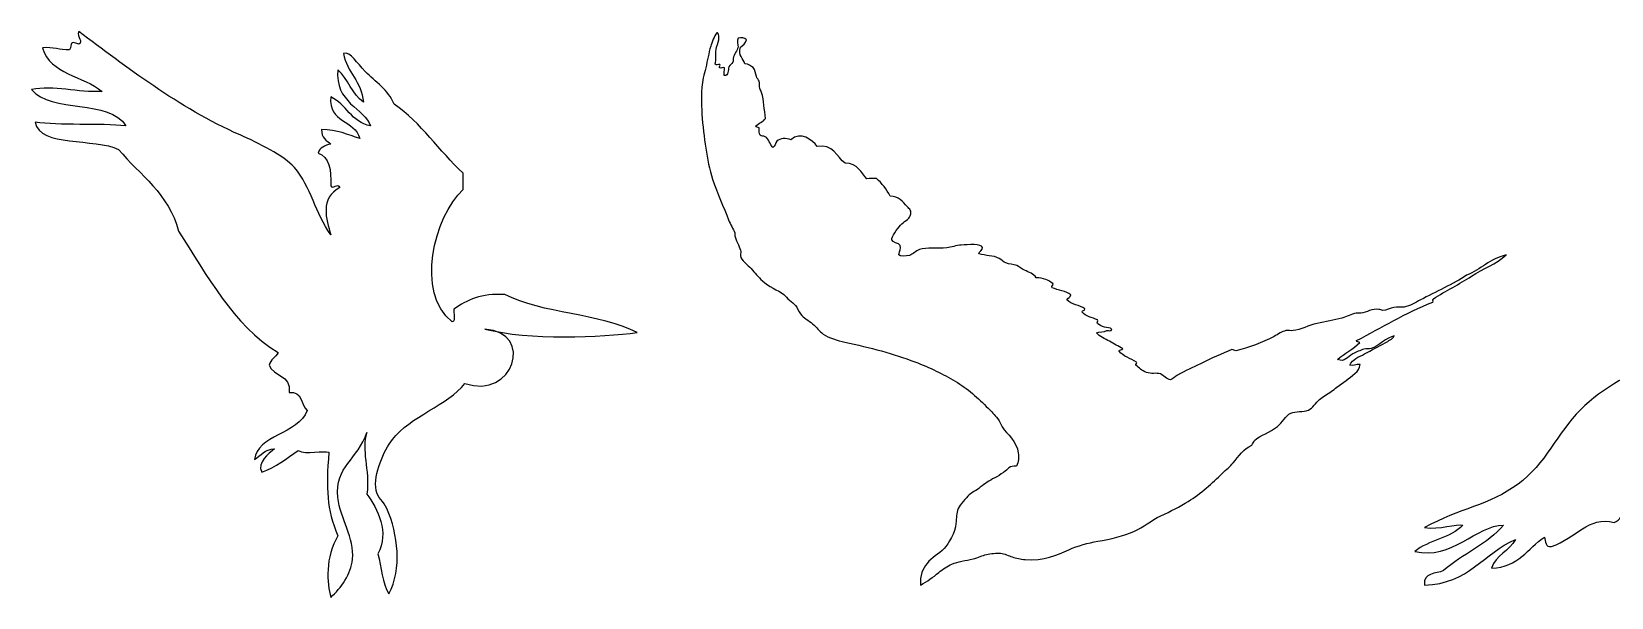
# Model space of a CAD drawing. Header units: centimetres. Extents: x -64 to 65, y -66 to 66.
# Drawn here: x 31.21 to 46.35, y 60.52 to 65.94 of the extents above; entities that cross this region are included whole.
import ezdxf

# ---------------------------------------------------------------- set-up
doc = ezdxf.new("R2010")
doc.units = ezdxf.units.CM
doc.header["$MEASUREMENT"] = 0
doc.layers.add('Layer 1', color=7, linetype='Continuous')

msp = doc.modelspace()

# ---------------------------------------------------------------- linework, layer by layer
at = {"layer": 'Layer 1'}
for points, knots in [([(34.07598, 63.99607), (34.0346, 64.14291), (33.96803, 64.34492), (34.16284, 64.4479), (34.16284, 64.4479), (34.14159, 64.50087), (34.09654, 64.42247), (34.07598, 64.46528), (34.07598, 64.46528), (34.08204, 64.61615), (34.06481, 64.74378), (33.95432, 64.7781), (33.95432, 64.7781), (33.96922, 64.83274), (34.02129, 64.85017), (34.07598, 64.86499), (34.07598, 64.86499), (34.03722, 64.90156), (33.98322, 64.92283), (33.98906, 65.004), (33.98906, 65.004), (34.13649, 65.0008), (34.24274, 64.95643), (34.35405, 64.91711), (34.35405, 64.91711), (34.31013, 65.09914), (34.05102, 65.06596), (34.07597, 65.31682), (34.07597, 65.31682), (34.22599, 65.24671), (34.27388, 65.07446), (34.45827, 65.03874), (34.45827, 65.03874), (34.40361, 65.19847), (34.10775, 65.26742), (34.14548, 65.57746), (34.14548, 65.57746), (34.24078, 65.48737), (34.28179, 65.34307), (34.38876, 65.26464), (34.38876, 65.26464), (34.37244, 65.46845), (34.23181, 65.54796), (34.1976, 65.73385), (34.1976, 65.73385), (34.26782, 65.75279), (34.32891, 65.6373), (34.40612, 65.56007), (34.40612, 65.56007), (34.50582, 65.4604), (34.62673, 65.38679), (34.6842, 65.24725), (34.6842, 65.24725), (34.94574, 65.06858), (35.11507, 64.79762), (35.34457, 64.58688), (35.34457, 64.58688), (35.34457, 64.53476), (35.34457, 64.48261), (35.34457, 64.43048), (35.34457, 64.43048), (35.0653, 64.16703), (34.8865, 63.43737), (35.2403, 63.16186), (35.2403, 63.16186), (35.27917, 63.16935), (35.24739, 63.24748), (35.25771, 63.28352), (35.25771, 63.28352), (35.37828, 63.37152), (35.52359, 63.43465), (35.74431, 63.42253), (35.74431, 63.42253), (36.10393, 63.23764), (36.65561, 63.24484), (37.01291, 63.05759), (37.01291, 63.05759), (36.68083, 63.01388), (35.96987, 62.98213), (35.5531, 63.09233), (35.5531, 63.09233), (36.03536, 63.05889), (35.82837, 62.41129), (35.36194, 62.57097), (35.36194, 62.57097), (35.20015, 62.36203), (34.83722, 62.25556), (34.66685, 62.03225), (34.66685, 62.03225), (34.58586, 61.92615), (34.48527, 61.70554), (34.51043, 61.54565), (34.51043, 61.54565), (34.52078, 61.47998), (34.58629, 61.43778), (34.6147, 61.37187), (34.6147, 61.37187), (34.72064, 61.12602), (34.76276, 60.79286), (34.63206, 60.5551), (34.63206, 60.5551), (34.56922, 60.65445), (34.56531, 60.8127), (34.52779, 60.93742), (34.52779, 60.93742), (34.6423, 61.14528), (34.52334, 61.36808), (34.42357, 61.5109), (34.42357, 61.5109), (34.45246, 61.74998), (34.36322, 61.92955), (34.42357, 62.10177), (34.42357, 62.10177), (34.33702, 61.83756), (34.1134, 61.783), (34.14549, 61.47616), (34.14549, 61.47616), (34.16647, 61.27534), (34.30445, 61.09119), (34.2845, 60.88529), (34.2845, 60.88529), (34.27116, 60.74728), (34.17464, 60.6074), (34.07598, 60.52035), (34.07598, 60.52035), (34.03965, 60.65238), (34.02079, 60.90691), (34.14549, 61.11122), (34.14549, 61.11122), (34.03624, 61.36779), (34.03016, 61.55908), (34.05863, 61.91063), (34.05863, 61.91063), (34.01413, 61.93092), (33.83429, 61.88581), (33.7632, 61.92801), (33.7632, 61.92801), (33.6552, 61.85062), (33.55003, 61.77045), (33.41562, 61.71947), (33.41562, 61.71947), (33.36672, 61.81517), (33.48058, 61.89746), (33.53728, 61.9454), (33.53728, 61.9454), (33.44431, 61.9399), (33.40554, 61.88015), (33.34612, 61.84113), (33.34612, 61.84113), (33.36782, 62.07433), (33.7635, 62.0841), (33.85007, 62.31034), (33.85007, 62.31034), (33.78903, 62.36511), (33.80882, 62.50079), (33.67629, 62.48414), (33.67629, 62.48414), (33.69873, 62.65715), (33.52669, 62.63575), (33.48513, 62.74481), (33.48513, 62.74481), (33.49889, 62.80058), (33.54823, 62.82075), (33.57205, 62.86647), (33.57205, 62.86647), (33.13387, 63.13502), (32.89644, 63.60434), (32.61624, 64.0308), (32.61624, 64.0308), (32.52504, 64.39148), (32.24696, 64.56521), (32.04273, 64.81283), (32.04273, 64.81283), (31.81307, 64.92549), (31.28716, 64.83278), (31.24334, 65.07352), (31.24334, 65.07352), (31.46509, 65.04111), (31.8708, 65.06489), (32.11223, 65.03875), (32.11223, 65.03875), (31.9571, 65.30069), (31.39547, 65.15612), (31.20857, 65.38631), (31.20857, 65.38631), (31.41873, 65.43415), (31.65087, 65.35366), (31.88635, 65.36893), (31.88635, 65.36893), (31.70482, 65.51763), (31.38864, 65.53168), (31.31284, 65.78602), (31.31284, 65.78602), (31.41899, 65.79946), (31.47545, 65.76327), (31.57351, 65.76864), (31.57351, 65.76864), (31.59732, 65.82211), (31.56803, 65.8596), (31.66043, 65.82076), (31.66043, 65.82076), (31.71194, 65.84603), (31.63754, 65.88855), (31.66043, 65.94242), (31.66043, 65.94242), (32.11276, 65.60815), (32.60875, 65.21714), (33.20705, 64.95185), (33.20705, 64.95185), (33.38414, 64.87335), (33.62631, 64.75646), (33.72841, 64.63906), (33.72841, 64.63906), (33.88818, 64.45536), (33.92911, 64.19998), (34.07598, 63.99607)], [0, 0, 0, 0, 0.01818182, 0.01818182, 0.01818182, 0.01818182, 0.03636364, 0.03636364, 0.03636364, 0.03636364, 0.05454545, 0.05454545, 0.05454545, 0.05454545, 0.07272727, 0.07272727, 0.07272727, 0.07272727, 0.09090909, 0.09090909, 0.09090909, 0.09090909, 0.10909091, 0.10909091, 0.10909091, 0.10909091, 0.12727273, 0.12727273, 0.12727273, 0.12727273, 0.14545455, 0.14545455, 0.14545455, 0.14545455, 0.16363636, 0.16363636, 0.16363636, 0.16363636, 0.18181818, 0.18181818, 0.18181818, 0.18181818, 0.2, 0.2, 0.2, 0.2, 0.21818182, 0.21818182, 0.21818182, 0.21818182, 0.23636364, 0.23636364, 0.23636364, 0.23636364, 0.25454545, 0.25454545, 0.25454545, 0.25454545, 0.27272727, 0.27272727, 0.27272727, 0.27272727, 0.29090909, 0.29090909, 0.29090909, 0.29090909, 0.30909091, 0.30909091, 0.30909091, 0.30909091, 0.32727273, 0.32727273, 0.32727273, 0.32727273, 0.34545455, 0.34545455, 0.34545455, 0.34545455, 0.36363636, 0.36363636, 0.36363636, 0.36363636, 0.38181818, 0.38181818, 0.38181818, 0.38181818, 0.4, 0.4, 0.4, 0.4, 0.41818182, 0.41818182, 0.41818182, 0.41818182, 0.43636364, 0.43636364, 0.43636364, 0.43636364, 0.45454545, 0.45454545, 0.45454545, 0.45454545, 0.47272727, 0.47272727, 0.47272727, 0.47272727, 0.49090909, 0.49090909, 0.49090909, 0.49090909, 0.50909091, 0.50909091, 0.50909091, 0.50909091, 0.52727273, 0.52727273, 0.52727273, 0.52727273, 0.54545455, 0.54545455, 0.54545455, 0.54545455, 0.56363636, 0.56363636, 0.56363636, 0.56363636, 0.58181818, 0.58181818, 0.58181818, 0.58181818, 0.6, 0.6, 0.6, 0.6, 0.61818182, 0.61818182, 0.61818182, 0.61818182, 0.63636364, 0.63636364, 0.63636364, 0.63636364, 0.65454545, 0.65454545, 0.65454545, 0.65454545, 0.67272727, 0.67272727, 0.67272727, 0.67272727, 0.69090909, 0.69090909, 0.69090909, 0.69090909, 0.70909091, 0.70909091, 0.70909091, 0.70909091, 0.72727273, 0.72727273, 0.72727273, 0.72727273, 0.74545455, 0.74545455, 0.74545455, 0.74545455, 0.76363636, 0.76363636, 0.76363636, 0.76363636, 0.78181818, 0.78181818, 0.78181818, 0.78181818, 0.8, 0.8, 0.8, 0.8, 0.81818182, 0.81818182, 0.81818182, 0.81818182, 0.83636364, 0.83636364, 0.83636364, 0.83636364, 0.85454545, 0.85454545, 0.85454545, 0.85454545, 0.87272727, 0.87272727, 0.87272727, 0.87272727, 0.89090909, 0.89090909, 0.89090909, 0.89090909, 0.90909091, 0.90909091, 0.90909091, 0.90909091, 0.92727273, 0.92727273, 0.92727273, 0.92727273, 0.94545455, 0.94545455, 0.94545455, 0.94545455, 0.96363636, 0.96363636, 0.96363636, 0.96363636, 1, 1, 1, 1]), ([(37.77721, 65.93025), (37.77964, 65.93025), (37.78208, 65.93025), (37.78449, 65.93025), (37.78449, 65.93025), (37.80235, 65.91758), (37.79806, 65.88403), (37.79542, 65.86466), (37.79542, 65.86466), (37.79113, 65.83325), (37.77449, 65.80224), (37.76991, 65.76989), (37.76991, 65.76989), (37.76348, 65.72443), (37.77409, 65.67438), (37.76261, 65.63143), (37.76261, 65.63143), (37.7697, 65.61458), (37.78928, 65.6322), (37.80637, 65.62778), (37.80637, 65.62778), (37.81537, 65.61773), (37.80063, 65.60923), (37.80275, 65.595), (37.80275, 65.595), (37.81857, 65.58122), (37.83529, 65.60775), (37.85008, 65.595), (37.85008, 65.595), (37.85286, 65.56666), (37.84532, 65.5487), (37.84646, 65.52213), (37.84646, 65.52213), (37.89774, 65.51432), (37.88027, 65.57465), (37.89379, 65.60592), (37.89379, 65.60592), (37.90088, 65.62219), (37.92226, 65.63124), (37.93025, 65.64963), (37.93025, 65.64963), (37.93533, 65.66135), (37.9311, 65.67426), (37.9339, 65.68606), (37.9339, 65.68606), (37.94313, 65.72538), (37.97242, 65.75961), (37.98129, 65.79173), (37.98129, 65.79173), (37.97767, 65.81673), (37.96629, 65.85798), (37.98129, 65.8792), (37.98129, 65.8792), (38.00883, 65.88902), (38.04738, 65.88026), (38.06149, 65.86462), (38.06149, 65.86462), (38.054, 65.82837), (38.02593, 65.81268), (38.00315, 65.79173), (38.00315, 65.79173), (37.9804, 65.7145), (38.02884, 65.68301), (38.04689, 65.63502), (38.04689, 65.63502), (38.08309, 65.63235), (38.10145, 65.61184), (38.12706, 65.59859), (38.12706, 65.59859), (38.14738, 65.57369), (38.14592, 65.54094), (38.15624, 65.51112), (38.15624, 65.51112), (38.16196, 65.49437), (38.17648, 65.48254), (38.18175, 65.46741), (38.18175, 65.46741), (38.189, 65.44635), (38.18331, 65.42383), (38.189, 65.39819), (38.189, 65.39819), (38.19212, 65.38427), (38.20361, 65.37149), (38.2072, 65.35808), (38.2072, 65.35808), (38.22818, 65.28114), (38.23226, 65.19608), (38.24363, 65.11027), (38.24363, 65.11027), (38.22162, 65.0764), (38.17735, 65.06476), (38.14888, 65.03738), (38.14888, 65.03738), (38.1488, 65.02029), (38.17637, 65.03079), (38.18171, 65.01912), (38.18171, 65.01912), (38.1843, 64.99443), (38.17883, 64.96623), (38.19261, 64.9499), (38.19261, 64.9499), (38.20481, 64.93551), (38.22433, 64.94434), (38.24, 64.93535), (38.24, 64.93535), (38.27649, 64.91429), (38.28712, 64.8614), (38.31289, 64.8333), (38.31289, 64.8333), (38.33964, 64.84227), (38.33456, 64.87153), (38.35297, 64.89161), (38.35297, 64.89161), (38.38242, 64.92376), (38.44047, 64.92415), (38.48785, 64.90622), (38.48785, 64.90622), (38.5786, 64.99314), (38.69449, 64.90606), (38.73931, 64.84058), (38.73931, 64.84058), (38.88819, 64.87381), (38.9288, 64.73964), (39.009, 64.68024), (39.009, 64.68024), (39.13193, 64.68413), (39.15545, 64.58856), (39.21672, 64.53083), (39.21672, 64.53083), (39.24403, 64.53509), (39.2758, 64.53488), (39.30779, 64.53445), (39.30779, 64.53445), (39.36274, 64.48976), (39.40285, 64.43028), (39.439, 64.36684), (39.439, 64.36684), (39.52136, 64.35935), (39.55843, 64.31615), (39.60302, 64.26479), (39.60302, 64.26479), (39.62368, 64.24098), (39.65065, 64.2282), (39.63218, 64.17732), (39.63218, 64.17732), (39.61982, 64.14335), (39.56815, 64.12178), (39.53741, 64.0862), (39.53741, 64.0862), (39.50889, 64.05323), (39.44814, 63.97539), (39.45362, 63.94774), (39.45362, 63.94774), (39.45923, 63.9194), (39.52284, 63.91919), (39.53379, 63.89305), (39.53379, 63.89305), (39.54805, 63.85897), (39.52641, 63.84749), (39.52284, 63.80195), (39.52284, 63.80195), (39.53467, 63.78875), (39.58854, 63.78899), (39.62489, 63.79827), (39.62489, 63.79827), (39.65608, 63.80626), (39.68529, 63.84185), (39.71964, 63.85296), (39.71964, 63.85296), (39.78745, 63.87489), (39.89149, 63.86193), (39.98205, 63.87116), (39.98205, 63.87116), (40.02555, 63.87563), (40.07095, 63.89331), (40.12051, 63.89669), (40.12051, 63.89669), (40.18562, 63.90111), (40.31524, 63.91047), (40.32458, 63.87481), (40.32458, 63.87481), (40.33228, 63.84565), (40.28674, 63.8366), (40.2882, 63.81282), (40.2882, 63.81282), (40.35742, 63.79234), (40.42383, 63.80028), (40.48494, 63.76908), (40.48494, 63.76908), (40.50822, 63.75723), (40.5242, 63.73349), (40.54691, 63.72534), (40.54691, 63.72534), (40.58173, 63.7129), (40.61962, 63.71338), (40.65264, 63.69986), (40.65264, 63.69986), (40.67632, 63.69015), (40.70003, 63.66851), (40.72551, 63.65612), (40.72551, 63.65612), (40.77144, 63.63379), (40.81465, 63.62559), (40.83849, 63.58323), (40.83849, 63.58323), (40.91083, 63.58389), (40.95626, 63.55764), (40.99888, 63.52859), (40.99888, 63.52859), (41.01317, 63.51229), (40.97925, 63.50287), (40.99158, 63.48848), (40.99158, 63.48848), (41.04701, 63.46133), (41.12779, 63.45951), (41.17017, 63.41926), (41.17017, 63.41926), (41.17192, 63.38952), (41.13715, 63.39635), (41.13371, 63.37185), (41.13371, 63.37185), (41.17559, 63.32745), (41.25582, 63.32145), (41.305, 63.28438), (41.305, 63.28438), (41.30815, 63.26303), (41.2783, 63.27467), (41.27949, 63.25528), (41.27949, 63.25528), (41.31002, 63.21168), (41.37754, 63.20506), (41.4253, 63.17871), (41.4253, 63.17871), (41.43752, 63.16733), (41.41432, 63.15598), (41.4253, 63.14595), (41.4253, 63.14595), (41.44319, 63.13418), (41.46763, 63.1178), (41.49449, 63.10952), (41.49449, 63.10952), (41.51751, 63.1024), (41.55185, 63.11214), (41.56378, 63.08764), (41.56378, 63.08764), (41.5642, 63.06772), (41.53232, 63.08015), (41.51637, 63.07669), (41.51637, 63.07669), (41.4925, 63.0605), (41.44316, 63.06968), (41.41797, 63.05481), (41.41797, 63.05481), (41.44861, 63.01745), (41.49809, 62.99882), (41.5419, 62.97461), (41.5419, 62.97461), (41.5846, 62.95109), (41.62953, 62.92759), (41.66946, 62.90177), (41.66946, 62.90177), (41.66216, 62.88957), (41.63509, 62.89719), (41.633, 62.87984), (41.633, 62.87984), (41.67282, 62.82862), (41.74542, 62.81004), (41.80064, 62.77417), (41.80064, 62.77417), (41.80879, 62.76496), (41.7927, 62.75792), (41.79336, 62.74501), (41.79336, 62.74501), (41.82633, 62.72387), (41.85122, 62.69204), (41.89541, 62.67579), (41.89541, 62.67579), (41.94142, 62.65888), (41.98934, 62.67545), (42.03024, 62.66121), (42.03024, 62.66121), (42.05982, 62.65086), (42.0899, 62.60596), (42.12499, 62.60655), (42.12499, 62.60655), (42.14195, 62.60681), (42.17055, 62.63621), (42.19423, 62.65026), (42.19423, 62.65026), (42.26453, 62.69209), (42.34348, 62.72601), (42.41291, 62.75961), (42.41291, 62.75961), (42.52081, 62.81187), (42.6163, 62.85761), (42.71541, 62.89447), (42.71541, 62.89447), (42.73303, 62.8963), (42.73565, 62.88309), (42.75184, 62.88352), (42.75184, 62.88352), (42.87783, 62.9162), (43.0055, 62.96004), (43.11993, 63.02203), (43.11993, 63.02203), (43.15702, 63.04214), (43.19507, 63.06987), (43.23291, 63.07667), (43.23291, 63.07667), (43.25458, 63.08056), (43.27977, 63.074), (43.30215, 63.07667), (43.30215, 63.07667), (43.37277, 63.08508), (43.45042, 63.12721), (43.53176, 63.14594), (43.53176, 63.14594), (43.61272, 63.16457), (43.69501, 63.17938), (43.76864, 63.19695), (43.76864, 63.19695), (43.81701, 63.20843), (43.86045, 63.23796), (43.90712, 63.24431), (43.90712, 63.24431), (43.92151, 63.24627), (43.93665, 63.24188), (43.95083, 63.24431), (43.95083, 63.24431), (44.00658, 63.25378), (44.06198, 63.28728), (44.12215, 63.28074), (44.12215, 63.28074), (44.13374, 63.2795), (44.15041, 63.27008), (44.16226, 63.26981), (44.16226, 63.26981), (44.19631, 63.2691), (44.23187, 63.29407), (44.26793, 63.29897), (44.26793, 63.29897), (44.30013, 63.30331), (44.3345, 63.29796), (44.36633, 63.30259), (44.36633, 63.30259), (44.42118, 63.31055), (44.47155, 63.34442), (44.52307, 63.37183), (44.52307, 63.37183), (44.66581, 63.44777), (44.8416, 63.52399), (44.96402, 63.60876), (44.96402, 63.60876), (45.1025, 63.66099), (45.18788, 63.76632), (45.34301, 63.80191), (45.34301, 63.80191), (45.24959, 63.71396), (45.12407, 63.67126), (45.01141, 63.59781), (45.01141, 63.59781), (44.8988, 63.52439), (44.76646, 63.4575), (44.647, 63.38281), (44.647, 63.38281), (44.63364, 63.37527), (44.64912, 63.36146), (44.63967, 63.34998), (44.63967, 63.34998), (44.37916, 63.24489), (44.15143, 63.10696), (43.91082, 62.98189), (43.91082, 62.98189), (43.90794, 62.96321), (43.93331, 62.97284), (43.93998, 62.96369), (43.93998, 62.96369), (43.87844, 62.90008), (43.79345, 62.85997), (43.72863, 62.7997), (43.72863, 62.7997), (43.79689, 62.76954), (43.82108, 62.82637), (43.87442, 62.85434), (43.87442, 62.85434), (43.90337, 62.86955), (43.94721, 62.88961), (43.98007, 62.89808), (43.98007, 62.89808), (44.00298, 62.90398), (44.02767, 62.89922), (44.04929, 62.90536), (44.04929, 62.90536), (44.1221, 62.92613), (44.1973, 63.01688), (44.27159, 63.02561), (44.27159, 63.02561), (44.25241, 62.99508), (44.21552, 62.97939), (44.18415, 62.96002), (44.18415, 62.96002), (44.12359, 62.92266), (44.05514, 62.89184), (43.98735, 62.85435), (43.98735, 62.85435), (43.9289, 62.8221), (43.87136, 62.8072), (43.84522, 62.74502), (43.84522, 62.74502), (43.87356, 62.73793), (43.90732, 62.75542), (43.94359, 62.7523), (43.94359, 62.7523), (43.93608, 62.70989), (43.93065, 62.69589), (43.89258, 62.66483), (43.89258, 62.66483), (43.83749, 62.6199), (43.78429, 62.57683), (43.72129, 62.53362), (43.72129, 62.53362), (43.70338, 62.5214), (43.68488, 62.50748), (43.6666, 62.49356), (43.6666, 62.49356), (43.62951, 62.46533), (43.58656, 62.44593), (43.55362, 62.41704), (43.55362, 62.41704), (43.51933, 62.38693), (43.48964, 62.33274), (43.44797, 62.31499), (43.44797, 62.31499), (43.39881, 62.29403), (43.32528, 62.3066), (43.2803, 62.28583), (43.2803, 62.28583), (43.23006, 62.26263), (43.19799, 62.19431), (43.15277, 62.1583), (43.15277, 62.1583), (43.08038, 62.10054), (42.99119, 62.07607), (42.93044, 62.02342), (42.93044, 62.02342), (42.92396, 62.00683), (42.91181, 61.99593), (42.90493, 61.97968), (42.90493, 61.97968), (42.826, 61.94177), (42.78195, 61.8762), (42.72639, 61.80842), (42.72639, 61.80842), (42.69956, 61.77574), (42.65969, 61.7454), (42.62434, 61.71005), (42.62434, 61.71005), (42.5283, 61.61401), (42.41471, 61.51571), (42.29634, 61.44033), (42.29634, 61.44033), (42.21861, 61.39077), (42.12595, 61.34577), (42.03395, 61.30185), (42.03395, 61.30185), (41.94227, 61.25806), (41.86269, 61.1921), (41.78249, 61.15606), (41.78249, 61.15606), (41.6752, 61.10788), (41.55347, 61.07925), (41.42898, 61.05766), (41.42898, 61.05766), (41.33802, 61.04189), (41.23869, 61.01604), (41.15204, 60.97749), (41.15204, 60.97749), (41.03793, 60.92677), (40.91175, 60.8692), (40.73289, 60.88272), (40.73289, 60.88272), (40.68664, 60.88624), (40.64804, 60.89688), (40.60896, 60.90825), (40.60896, 60.90825), (40.57528, 60.91801), (40.53678, 60.93926), (40.49601, 60.94463), (40.49601, 60.94463), (40.45934, 60.94955), (40.40264, 60.93868), (40.36113, 60.93005), (40.36113, 60.93005), (40.32544, 60.92272), (40.2812, 60.90097), (40.2336, 60.88999), (40.2336, 60.88999), (40.16261, 60.87359), (40.09009, 60.8634), (40.0295, 60.83895), (40.0295, 60.83895), (39.98733, 60.82194), (39.94184, 60.78902), (39.90557, 60.75875), (39.90557, 60.75875), (39.84826, 60.71091), (39.79474, 60.67649), (39.73068, 60.63852), (39.73068, 60.63852), (39.72192, 60.72938), (39.75224, 60.79563), (39.79262, 60.84624), (39.79262, 60.84624), (39.83686, 60.90175), (39.90496, 60.93556), (39.95658, 60.98837), (39.95658, 60.98837), (39.99968, 61.0324), (40.06101, 61.14405), (40.06958, 61.2289), (40.06958, 61.2289), (40.07506, 61.28354), (40.0704, 61.32576), (40.09141, 61.37101), (40.09141, 61.37101), (40.10977, 61.41057), (40.16533, 61.47346), (40.19711, 61.50222), (40.19711, 61.50222), (40.22428, 61.52691), (40.26672, 61.54715), (40.30278, 61.57511), (40.30278, 61.57511), (40.35141, 61.61284), (40.38525, 61.63771), (40.44126, 61.66623), (40.44126, 61.66623), (40.46587, 61.67872), (40.49838, 61.69793), (40.52508, 61.71727), (40.52508, 61.71727), (40.56813, 61.74833), (40.58234, 61.78469), (40.64901, 61.77921), (40.64901, 61.77921), (40.6747, 61.81485), (40.67179, 61.86586), (40.66724, 61.90314), (40.66724, 61.90314), (40.65314, 62.01789), (40.55897, 62.08226), (40.51418, 62.15457), (40.51418, 62.15457), (40.49812, 62.18047), (40.48854, 62.20841), (40.47042, 62.23109), (40.47042, 62.23109), (40.43777, 62.2721), (40.41179, 62.30168), (40.37935, 62.33314), (40.37935, 62.33314), (40.27973, 62.42961), (40.18131, 62.5229), (40.0623, 62.59188), (40.0623, 62.59188), (39.94173, 62.66178), (39.82505, 62.72139), (39.67596, 62.77778), (39.67596, 62.77778), (39.47107, 62.85525), (39.24731, 62.91399), (39.0054, 62.9673), (39.0054, 62.9673), (38.93539, 62.9827), (38.85043, 63.00646), (38.79765, 63.04382), (38.79765, 63.04382), (38.75884, 63.07128), (38.73428, 63.10986), (38.69563, 63.14219), (38.69563, 63.14219), (38.65758, 63.17402), (38.6089, 63.19871), (38.57903, 63.23696), (38.57903, 63.23696), (38.55972, 63.26165), (38.54688, 63.29866), (38.53159, 63.31716), (38.53159, 63.31716), (38.51847, 63.33311), (38.49455, 63.35002), (38.47336, 63.3682), (38.47336, 63.3682), (38.45248, 63.38606), (38.43571, 63.40985), (38.41864, 63.42284), (38.41864, 63.42284), (38.36181, 63.46639), (38.27098, 63.50044), (38.21462, 63.55402), (38.21462, 63.55402), (38.17499, 63.59167), (38.14265, 63.63054), (38.10521, 63.67065), (38.10521, 63.67065), (38.07436, 63.70375), (38.01126, 63.75339), (38.00321, 63.79455), (38.00321, 63.79455), (38.00104, 63.80574), (38.00789, 63.82223), (38.00683, 63.83463), (38.00683, 63.83463), (38.00395, 63.87016), (37.96661, 63.9244), (37.95222, 63.97682), (37.95222, 63.97682), (37.94891, 63.98873), (37.9519, 64.00201), (37.94854, 64.01325), (37.94854, 64.01325), (37.93613, 64.05453), (37.90642, 64.09379), (37.8902, 64.1371), (37.8902, 64.1371), (37.84276, 64.26421), (37.78281, 64.38713), (37.73719, 64.52704), (37.73719, 64.52704), (37.70637, 64.62152), (37.68665, 64.72085), (37.6716, 64.82591), (37.6716, 64.82591), (37.65678, 64.92883), (37.64011, 65.04057), (37.63514, 65.15026), (37.63514, 65.15026), (37.63027, 65.25673), (37.62244, 65.38026), (37.64607, 65.50015), (37.64607, 65.50015), (37.65229, 65.53171), (37.66493, 65.56249), (37.6716, 65.5949), (37.6716, 65.5949), (37.6866, 65.6679), (37.69922, 65.73121), (37.71896, 65.80262), (37.71896, 65.80262), (37.72808, 65.8359), (37.75276, 65.90271), (37.77721, 65.93025)], [0, 0, 0, 0, 0.00609756, 0.00609756, 0.00609756, 0.00609756, 0.01219512, 0.01219512, 0.01219512, 0.01219512, 0.01829268, 0.01829268, 0.01829268, 0.01829268, 0.02439024, 0.02439024, 0.02439024, 0.02439024, 0.0304878, 0.0304878, 0.0304878, 0.0304878, 0.03658537, 0.03658537, 0.03658537, 0.03658537, 0.04268293, 0.04268293, 0.04268293, 0.04268293, 0.04878049, 0.04878049, 0.04878049, 0.04878049, 0.05487805, 0.05487805, 0.05487805, 0.05487805, 0.06097561, 0.06097561, 0.06097561, 0.06097561, 0.06707317, 0.06707317, 0.06707317, 0.06707317, 0.07317073, 0.07317073, 0.07317073, 0.07317073, 0.07926829, 0.07926829, 0.07926829, 0.07926829, 0.08536585, 0.08536585, 0.08536585, 0.08536585, 0.09146341, 0.09146341, 0.09146341, 0.09146341, 0.09756098, 0.09756098, 0.09756098, 0.09756098, 0.10365854, 0.10365854, 0.10365854, 0.10365854, 0.1097561, 0.1097561, 0.1097561, 0.1097561, 0.11585366, 0.11585366, 0.11585366, 0.11585366, 0.12195122, 0.12195122, 0.12195122, 0.12195122, 0.12804878, 0.12804878, 0.12804878, 0.12804878, 0.13414634, 0.13414634, 0.13414634, 0.13414634, 0.1402439, 0.1402439, 0.1402439, 0.1402439, 0.14634146, 0.14634146, 0.14634146, 0.14634146, 0.15243902, 0.15243902, 0.15243902, 0.15243902, 0.15853659, 0.15853659, 0.15853659, 0.15853659, 0.16463415, 0.16463415, 0.16463415, 0.16463415, 0.17073171, 0.17073171, 0.17073171, 0.17073171, 0.17682927, 0.17682927, 0.17682927, 0.17682927, 0.18292683, 0.18292683, 0.18292683, 0.18292683, 0.18902439, 0.18902439, 0.18902439, 0.18902439, 0.19512195, 0.19512195, 0.19512195, 0.19512195, 0.20121951, 0.20121951, 0.20121951, 0.20121951, 0.20731707, 0.20731707, 0.20731707, 0.20731707, 0.21341463, 0.21341463, 0.21341463, 0.21341463, 0.2195122, 0.2195122, 0.2195122, 0.2195122, 0.22560976, 0.22560976, 0.22560976, 0.22560976, 0.23170732, 0.23170732, 0.23170732, 0.23170732, 0.23780488, 0.23780488, 0.23780488, 0.23780488, 0.24390244, 0.24390244, 0.24390244, 0.24390244, 0.25, 0.25, 0.25, 0.25, 0.25609756, 0.25609756, 0.25609756, 0.25609756, 0.26219512, 0.26219512, 0.26219512, 0.26219512, 0.26829268, 0.26829268, 0.26829268, 0.26829268, 0.27439024, 0.27439024, 0.27439024, 0.27439024, 0.2804878, 0.2804878, 0.2804878, 0.2804878, 0.28658537, 0.28658537, 0.28658537, 0.28658537, 0.29268293, 0.29268293, 0.29268293, 0.29268293, 0.29878049, 0.29878049, 0.29878049, 0.29878049, 0.30487805, 0.30487805, 0.30487805, 0.30487805, 0.31097561, 0.31097561, 0.31097561, 0.31097561, 0.31707317, 0.31707317, 0.31707317, 0.31707317, 0.32317073, 0.32317073, 0.32317073, 0.32317073, 0.32926829, 0.32926829, 0.32926829, 0.32926829, 0.33536585, 0.33536585, 0.33536585, 0.33536585, 0.34146341, 0.34146341, 0.34146341, 0.34146341, 0.34756098, 0.34756098, 0.34756098, 0.34756098, 0.35365854, 0.35365854, 0.35365854, 0.35365854, 0.3597561, 0.3597561, 0.3597561, 0.3597561, 0.36585366, 0.36585366, 0.36585366, 0.36585366, 0.37195122, 0.37195122, 0.37195122, 0.37195122, 0.37804878, 0.37804878, 0.37804878, 0.37804878, 0.38414634, 0.38414634, 0.38414634, 0.38414634, 0.3902439, 0.3902439, 0.3902439, 0.3902439, 0.39634146, 0.39634146, 0.39634146, 0.39634146, 0.40243902, 0.40243902, 0.40243902, 0.40243902, 0.40853659, 0.40853659, 0.40853659, 0.40853659, 0.41463415, 0.41463415, 0.41463415, 0.41463415, 0.42073171, 0.42073171, 0.42073171, 0.42073171, 0.42682927, 0.42682927, 0.42682927, 0.42682927, 0.43292683, 0.43292683, 0.43292683, 0.43292683, 0.43902439, 0.43902439, 0.43902439, 0.43902439, 0.44512195, 0.44512195, 0.44512195, 0.44512195, 0.45121951, 0.45121951, 0.45121951, 0.45121951, 0.45731707, 0.45731707, 0.45731707, 0.45731707, 0.46341463, 0.46341463, 0.46341463, 0.46341463, 0.4695122, 0.4695122, 0.4695122, 0.4695122, 0.47560976, 0.47560976, 0.47560976, 0.47560976, 0.48170732, 0.48170732, 0.48170732, 0.48170732, 0.48780488, 0.48780488, 0.48780488, 0.48780488, 0.49390244, 0.49390244, 0.49390244, 0.49390244, 0.5, 0.5, 0.5, 0.5, 0.50609756, 0.50609756, 0.50609756, 0.50609756, 0.51219512, 0.51219512, 0.51219512, 0.51219512, 0.51829268, 0.51829268, 0.51829268, 0.51829268, 0.52439024, 0.52439024, 0.52439024, 0.52439024, 0.5304878, 0.5304878, 0.5304878, 0.5304878, 0.53658537, 0.53658537, 0.53658537, 0.53658537, 0.54268293, 0.54268293, 0.54268293, 0.54268293, 0.54878049, 0.54878049, 0.54878049, 0.54878049, 0.55487805, 0.55487805, 0.55487805, 0.55487805, 0.56097561, 0.56097561, 0.56097561, 0.56097561, 0.56707317, 0.56707317, 0.56707317, 0.56707317, 0.57317073, 0.57317073, 0.57317073, 0.57317073, 0.57926829, 0.57926829, 0.57926829, 0.57926829, 0.58536585, 0.58536585, 0.58536585, 0.58536585, 0.59146341, 0.59146341, 0.59146341, 0.59146341, 0.59756098, 0.59756098, 0.59756098, 0.59756098, 0.60365854, 0.60365854, 0.60365854, 0.60365854, 0.6097561, 0.6097561, 0.6097561, 0.6097561, 0.61585366, 0.61585366, 0.61585366, 0.61585366, 0.62195122, 0.62195122, 0.62195122, 0.62195122, 0.62804878, 0.62804878, 0.62804878, 0.62804878, 0.63414634, 0.63414634, 0.63414634, 0.63414634, 0.6402439, 0.6402439, 0.6402439, 0.6402439, 0.64634146, 0.64634146, 0.64634146, 0.64634146, 0.65243902, 0.65243902, 0.65243902, 0.65243902, 0.65853659, 0.65853659, 0.65853659, 0.65853659, 0.66463415, 0.66463415, 0.66463415, 0.66463415, 0.67073171, 0.67073171, 0.67073171, 0.67073171, 0.67682927, 0.67682927, 0.67682927, 0.67682927, 0.68292683, 0.68292683, 0.68292683, 0.68292683, 0.68902439, 0.68902439, 0.68902439, 0.68902439, 0.69512195, 0.69512195, 0.69512195, 0.69512195, 0.70121951, 0.70121951, 0.70121951, 0.70121951, 0.70731707, 0.70731707, 0.70731707, 0.70731707, 0.71341463, 0.71341463, 0.71341463, 0.71341463, 0.7195122, 0.7195122, 0.7195122, 0.7195122, 0.72560976, 0.72560976, 0.72560976, 0.72560976, 0.73170732, 0.73170732, 0.73170732, 0.73170732, 0.73780488, 0.73780488, 0.73780488, 0.73780488, 0.74390244, 0.74390244, 0.74390244, 0.74390244, 0.75, 0.75, 0.75, 0.75, 0.75609756, 0.75609756, 0.75609756, 0.75609756, 0.76219512, 0.76219512, 0.76219512, 0.76219512, 0.76829268, 0.76829268, 0.76829268, 0.76829268, 0.77439024, 0.77439024, 0.77439024, 0.77439024, 0.7804878, 0.7804878, 0.7804878, 0.7804878, 0.78658537, 0.78658537, 0.78658537, 0.78658537, 0.79268293, 0.79268293, 0.79268293, 0.79268293, 0.79878049, 0.79878049, 0.79878049, 0.79878049, 0.80487805, 0.80487805, 0.80487805, 0.80487805, 0.81097561, 0.81097561, 0.81097561, 0.81097561, 0.81707317, 0.81707317, 0.81707317, 0.81707317, 0.82317073, 0.82317073, 0.82317073, 0.82317073, 0.82926829, 0.82926829, 0.82926829, 0.82926829, 0.83536585, 0.83536585, 0.83536585, 0.83536585, 0.84146341, 0.84146341, 0.84146341, 0.84146341, 0.84756098, 0.84756098, 0.84756098, 0.84756098, 0.85365854, 0.85365854, 0.85365854, 0.85365854, 0.8597561, 0.8597561, 0.8597561, 0.8597561, 0.86585366, 0.86585366, 0.86585366, 0.86585366, 0.87195122, 0.87195122, 0.87195122, 0.87195122, 0.87804878, 0.87804878, 0.87804878, 0.87804878, 0.88414634, 0.88414634, 0.88414634, 0.88414634, 0.8902439, 0.8902439, 0.8902439, 0.8902439, 0.89634146, 0.89634146, 0.89634146, 0.89634146, 0.90243902, 0.90243902, 0.90243902, 0.90243902, 0.90853659, 0.90853659, 0.90853659, 0.90853659, 0.91463415, 0.91463415, 0.91463415, 0.91463415, 0.92073171, 0.92073171, 0.92073171, 0.92073171, 0.92682927, 0.92682927, 0.92682927, 0.92682927, 0.93292683, 0.93292683, 0.93292683, 0.93292683, 0.93902439, 0.93902439, 0.93902439, 0.93902439, 0.94512195, 0.94512195, 0.94512195, 0.94512195, 0.95121951, 0.95121951, 0.95121951, 0.95121951, 0.95731707, 0.95731707, 0.95731707, 0.95731707, 0.96341463, 0.96341463, 0.96341463, 0.96341463, 0.9695122, 0.9695122, 0.9695122, 0.9695122, 0.97560976, 0.97560976, 0.97560976, 0.97560976, 0.98170732, 0.98170732, 0.98170732, 0.98170732, 0.98780488, 0.98780488, 0.98780488, 0.98780488, 1, 1, 1, 1]), ([(50.77238, 65.93025), (50.9315, 65.53507), (50.59339, 65.25472), (50.40429, 65.05599), (50.40429, 65.05599), (50.78463, 65.19715), (50.93039, 65.57291), (51.14049, 65.88427), (51.14049, 65.88427), (51.22643, 65.34288), (50.78164, 65.20313), (50.54235, 64.91796), (50.54235, 64.91796), (50.79651, 64.95527), (50.86657, 65.17659), (51.1175, 65.21705), (51.1175, 65.21705), (51.0517, 64.92244), (50.86056, 64.7531), (50.65734, 64.59586), (50.65734, 64.59586), (50.57151, 64.20581), (50.22596, 64.11744), (50.03615, 63.88265), (50.03615, 63.88265), (49.96985, 63.8799), (49.88555, 63.89519), (49.85208, 63.8596), (49.85208, 63.8596), (49.80009, 63.81351), (49.96598, 63.79076), (49.92111, 63.67553), (49.92111, 63.67553), (49.8838, 63.64098), (49.75133, 63.64098), (49.71405, 63.67553), (49.71405, 63.67553), (49.65134, 63.65436), (49.74617, 63.60362), (49.71405, 63.5375), (49.71405, 63.5375), (49.51416, 63.53814), (49.32477, 63.4518), (49.20788, 63.30744), (49.20788, 63.30744), (49.48035, 63.1121), (50.03656, 63.2005), (50.35826, 63.05437), (50.35826, 63.05437), (50.31201, 62.83545), (50.26425, 62.58886), (50.05917, 62.57121), (50.05917, 62.57121), (50.05623, 62.52993), (50.0873, 62.52266), (50.08216, 62.47916), (50.08216, 62.47916), (49.95066, 62.46609), (49.8185, 62.43318), (49.85208, 62.31811), (49.85208, 62.31811), (49.75019, 62.34327), (49.7377, 62.27914), (49.66804, 62.2721), (49.66804, 62.2721), (49.34326, 62.50716), (49.24235, 62.9661), (48.65569, 62.9393), (48.65569, 62.9393), (48.4332, 62.7093), (48.25818, 62.43186), (48.05752, 62.18005), (48.05752, 62.18005), (47.82699, 62.16515), (47.75222, 61.99455), (47.52835, 61.97299), (47.52835, 61.97299), (47.50284, 61.92947), (47.49901, 61.86427), (47.48237, 61.81194), (47.48237, 61.81194), (47.25896, 61.71463), (47.00731, 61.52802), (46.83816, 61.46682), (46.83816, 61.46682), (46.80683, 61.4555), (46.77847, 61.50516), (46.79215, 61.51286), (46.79215, 61.51286), (46.69669, 61.45907), (46.67417, 61.33591), (46.58506, 61.30577), (46.58506, 61.30577), (46.53889, 61.29796), (46.51307, 61.31048), (46.51608, 61.35181), (46.51608, 61.35181), (46.45549, 61.328), (46.43856, 61.26058), (46.37799, 61.23677), (46.37799, 61.23677), (46.13452, 61.30469), (46.01435, 61.08821), (45.77982, 61.00669), (45.77982, 61.00669), (45.71912, 60.99968), (45.7205, 61.05474), (45.71079, 61.09874), (45.71079, 61.09874), (45.55119, 60.98994), (45.46208, 60.81066), (45.20467, 60.79963), (45.20467, 60.79963), (45.24526, 60.92774), (45.37506, 60.96664), (45.43473, 61.07575), (45.43473, 61.07575), (45.1258, 60.94751), (44.98737, 60.64882), (44.56044, 60.63861), (44.56044, 60.63861), (44.54673, 60.75968), (44.6685, 60.74532), (44.74448, 60.77667), (44.74448, 60.77667), (44.92299, 60.93561), (45.16718, 61.0289), (45.31968, 61.21379), (45.31968, 61.21379), (45.05941, 61.21035), (44.82007, 60.87369), (44.46838, 60.96072), (44.46838, 60.96072), (44.59805, 61.0688), (44.81636, 61.08822), (44.92854, 61.21379), (44.92854, 61.21379), (44.87197, 61.23117), (44.70192, 61.16495), (44.56043, 61.1908), (44.56043, 61.1908), (44.89873, 61.37175), (45.1808, 61.40429), (45.45771, 61.6049), (45.45771, 61.6049), (45.72012, 61.79503), (45.83482, 62.09705), (46.05588, 62.31814), (46.05588, 62.31814), (46.48824, 62.75047), (47.21359, 62.868), (47.50535, 63.46852), (47.50535, 63.46852), (47.45365, 63.6392), (47.23619, 63.64418), (47.06821, 63.69858), (47.06821, 63.69858), (47.15251, 63.9175), (47.454, 63.81828), (47.71244, 63.85963), (47.71244, 63.85963), (47.92067, 63.89297), (48.0964, 63.98242), (48.2646, 64.04373), (48.2646, 64.04373), (48.50056, 64.12969), (48.77162, 64.32064), (48.93183, 64.48085), (48.93183, 64.48085), (49.00462, 64.55364), (49.09905, 64.79666), (49.23094, 64.82595), (49.23094, 64.82595), (49.80088, 64.95258), (50.04443, 65.14689), (50.35828, 65.63121), (50.35828, 65.63121), (50.36471, 65.33339), (50.22953, 65.17716), (50.08219, 65.03301), (50.08219, 65.03301), (50.47464, 65.16971), (50.62871, 65.54475), (50.77238, 65.93025)], [0, 0, 0, 0, 0.0212766, 0.0212766, 0.0212766, 0.0212766, 0.04255319, 0.04255319, 0.04255319, 0.04255319, 0.06382979, 0.06382979, 0.06382979, 0.06382979, 0.08510638, 0.08510638, 0.08510638, 0.08510638, 0.10638298, 0.10638298, 0.10638298, 0.10638298, 0.12765957, 0.12765957, 0.12765957, 0.12765957, 0.14893617, 0.14893617, 0.14893617, 0.14893617, 0.17021277, 0.17021277, 0.17021277, 0.17021277, 0.19148936, 0.19148936, 0.19148936, 0.19148936, 0.21276596, 0.21276596, 0.21276596, 0.21276596, 0.23404255, 0.23404255, 0.23404255, 0.23404255, 0.25531915, 0.25531915, 0.25531915, 0.25531915, 0.27659574, 0.27659574, 0.27659574, 0.27659574, 0.29787234, 0.29787234, 0.29787234, 0.29787234, 0.31914894, 0.31914894, 0.31914894, 0.31914894, 0.34042553, 0.34042553, 0.34042553, 0.34042553, 0.36170213, 0.36170213, 0.36170213, 0.36170213, 0.38297872, 0.38297872, 0.38297872, 0.38297872, 0.40425532, 0.40425532, 0.40425532, 0.40425532, 0.42553191, 0.42553191, 0.42553191, 0.42553191, 0.44680851, 0.44680851, 0.44680851, 0.44680851, 0.46808511, 0.46808511, 0.46808511, 0.46808511, 0.4893617, 0.4893617, 0.4893617, 0.4893617, 0.5106383, 0.5106383, 0.5106383, 0.5106383, 0.53191489, 0.53191489, 0.53191489, 0.53191489, 0.55319149, 0.55319149, 0.55319149, 0.55319149, 0.57446809, 0.57446809, 0.57446809, 0.57446809, 0.59574468, 0.59574468, 0.59574468, 0.59574468, 0.61702128, 0.61702128, 0.61702128, 0.61702128, 0.63829787, 0.63829787, 0.63829787, 0.63829787, 0.65957447, 0.65957447, 0.65957447, 0.65957447, 0.68085106, 0.68085106, 0.68085106, 0.68085106, 0.70212766, 0.70212766, 0.70212766, 0.70212766, 0.72340426, 0.72340426, 0.72340426, 0.72340426, 0.74468085, 0.74468085, 0.74468085, 0.74468085, 0.76595745, 0.76595745, 0.76595745, 0.76595745, 0.78723404, 0.78723404, 0.78723404, 0.78723404, 0.80851064, 0.80851064, 0.80851064, 0.80851064, 0.82978723, 0.82978723, 0.82978723, 0.82978723, 0.85106383, 0.85106383, 0.85106383, 0.85106383, 0.87234043, 0.87234043, 0.87234043, 0.87234043, 0.89361702, 0.89361702, 0.89361702, 0.89361702, 0.91489362, 0.91489362, 0.91489362, 0.91489362, 0.93617021, 0.93617021, 0.93617021, 0.93617021, 0.95744681, 0.95744681, 0.95744681, 0.95744681, 1, 1, 1, 1])]:
    msp.add_open_spline(points, degree=3, knots=knots, dxfattribs=at)

doc.saveas('drawing.dxf')
